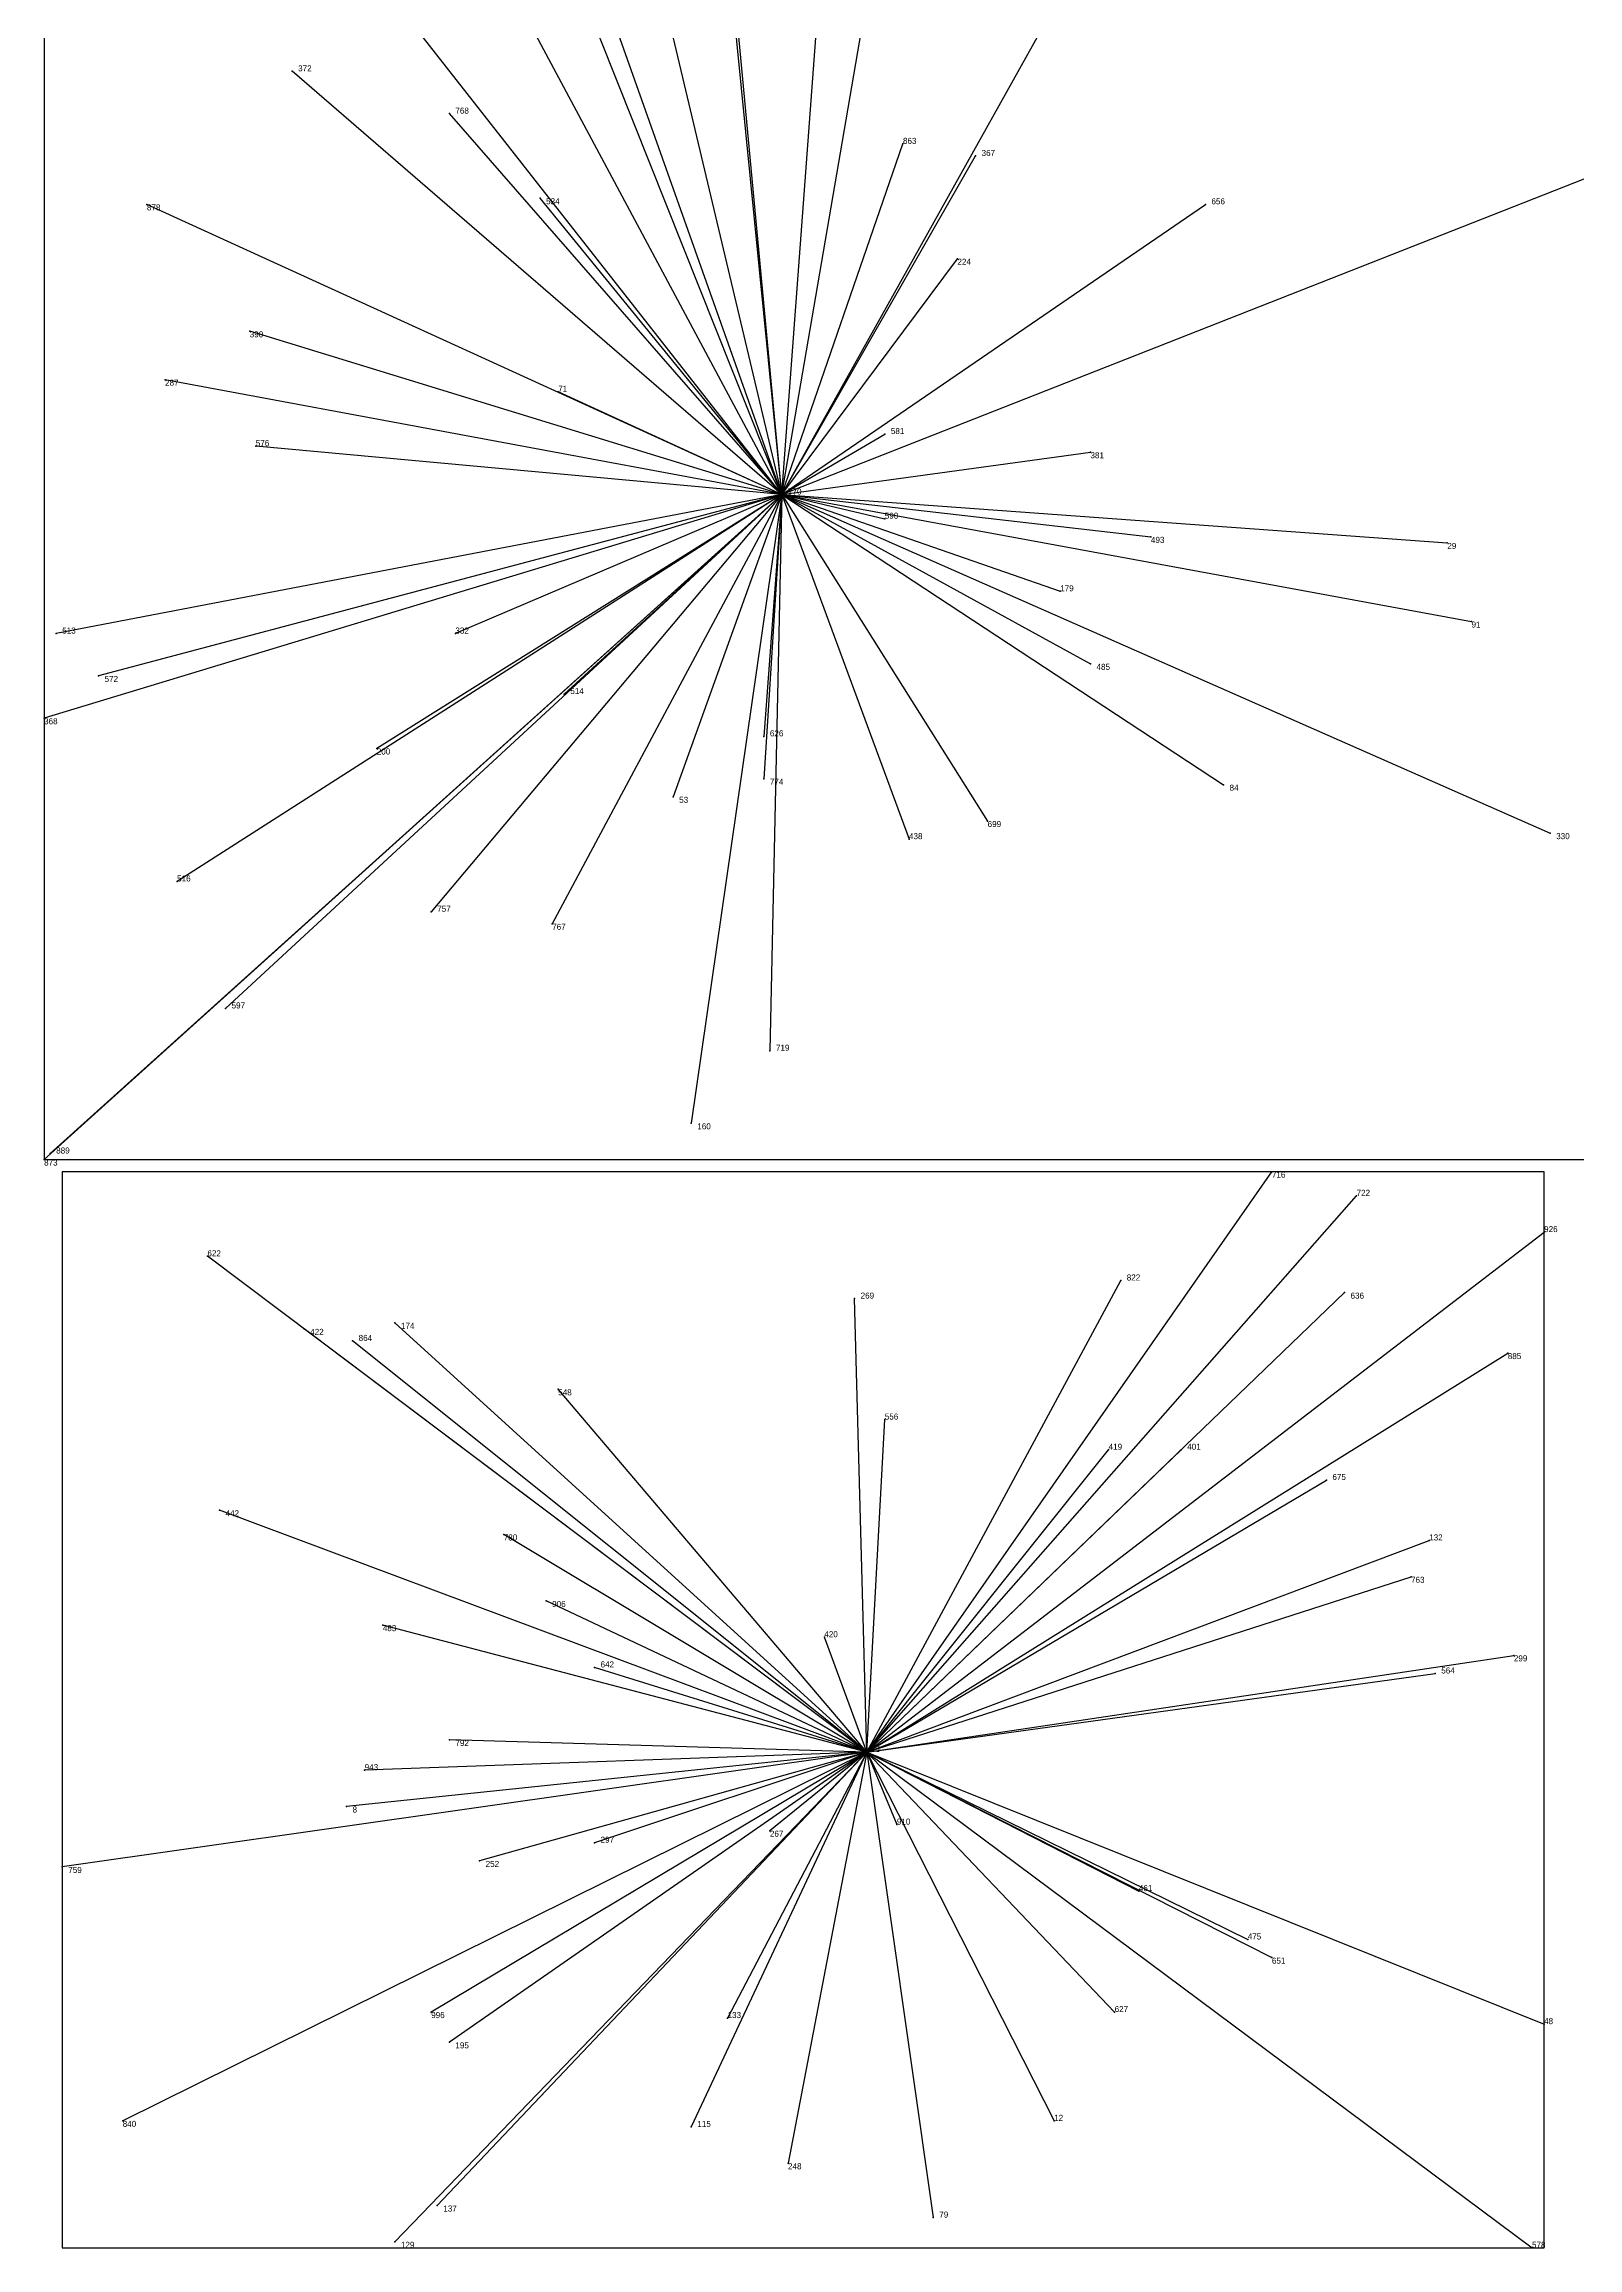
# Model space of a CAD drawing. Extents: x 0 to 1, y 0 to 1.
# Drawn here: x 0.001 to 0.2546, y 0.001 to 0.3655 of the extents above; entities that cross this region are included whole.
import ezdxf

# ---------------------------------------------------------------- set-up
doc = ezdxf.new("R2010")
doc.units = 0
for name, color, linetype in [('Clients', 3, 'CONTINUOUS'), ('Facilities', 3, 'CONTINUOUS'), ('Facilities_lines', 3, 'CONTINUOUS'), ('Min_max_boxes', 1, 'CONTINUOUS'), ('Normals', 1, 'CONTINUOUS'), ('Source_points', 5, 'CONTINUOUS'), ('Text', 3, 'CONTINUOUS')]:
    doc.layers.add(name, color=color, linetype=linetype)

msp = doc.modelspace()

# ---------------------------------------------------------------- linework, layer by layer
at = {"layer": 'Clients', "color": 5}
for p in [(0.042, 0.361), (0.068, 0.354), (0.143, 0.349), (0.155, 0.347), (0.083, 0.34), (0.018, 0.339), (0.193, 0.339), (0.152, 0.33), (0.035, 0.318), (0.021, 0.31), (0.086, 0.308), (0.036, 0.299), (0.14, 0.301), (0.174, 0.298), (0.14, 0.287), (0.184, 0.284), (0.233, 0.283), (0.169, 0.275), (0.237, 0.27), (0.003, 0.268), (0.069, 0.268), (0.174, 0.263), (0.01, 0.261), (0.087, 0.258), (0.001, 0.254), (0.056, 0.249), (0.12, 0.251), (0.105, 0.241), (0.12, 0.244), (0.196, 0.243), (0.157, 0.237), (0.144, 0.234), (0.25, 0.235), (0.023, 0.227), (0.065, 0.222), (0.085, 0.22), (0.031, 0.206), (0.121, 0.199), (0.108, 0.187), (0.001, 0.181), (0.002, 0.182), (0.204, 0.179), (0.218, 0.175), (0.249, 0.169), (0.028, 0.165), (0.179, 0.161), (0.135, 0.158), (0.216, 0.159), (0.059, 0.154), (0.044, 0.153), (0.052, 0.151), (0.243, 0.149), (0.086, 0.143), (0.14, 0.138), (0.177, 0.133), (0.189, 0.133), (0.213, 0.128), (0.03, 0.123), (0.077, 0.119), (0.23, 0.118), (0.227, 0.112), (0.084, 0.108), (0.057, 0.104), (0.13, 0.102), (0.244, 0.099), (0.092, 0.097), (0.231, 0.096), (0.068, 0.085), (0.054, 0.08), (0.051, 0.074), (0.121, 0.07), (0.142, 0.071), (0.092, 0.068), (0.004, 0.064), (0.073, 0.065), (0.182, 0.06), (0.2, 0.052), (0.204, 0.049), (0.065, 0.04), (0.114, 0.039), (0.178, 0.04), (0.249, 0.038), (0.068, 0.035), (0.014, 0.022), (0.168, 0.022), (0.108, 0.021), (0.124, 0.015), (0.066, 0.008), (0.148, 0.006), (0.059, 0.002), (0.247, 0.001)]:
    msp.add_point(p, dxfattribs=at)
at = {"layer": 'Facilities', "color": 3}
for p in [(0.123, 0.291), (0.137, 0.083)]:
    msp.add_point(p, dxfattribs=at)
at = {"layer": 'Facilities_lines', "color": 3}
for p, q in [((0.123, 0.291), (0.109, 0.432)), ((0.123, 0.291), (0.09, 0.43)), ((0.123, 0.291), (0.07, 0.424)), ((0.123, 0.291), (0.132, 0.413)), ((0.123, 0.291), (0.032, 0.407)), ((0.123, 0.291), (0.112, 0.408)), ((0.123, 0.291), (0.085, 0.398)), ((0.123, 0.291), (0.141, 0.396)), ((0.123, 0.291), (0.077, 0.377)), ((0.123, 0.291), (0.171, 0.377)), ((0.123, 0.291), (0.042, 0.361)), ((0.123, 0.291), (0.068, 0.354)), ((0.123, 0.291), (0.283, 0.354)), ((0.123, 0.291), (0.143, 0.349)), ((0.123, 0.291), (0.155, 0.347)), ((0.123, 0.291), (0.083, 0.34)), ((0.123, 0.291), (0.018, 0.339)), ((0.123, 0.291), (0.193, 0.339)), ((0.123, 0.291), (0.152, 0.33)), ((0.123, 0.291), (0.035, 0.318)), ((0.123, 0.291), (0.021, 0.31)), ((0.123, 0.291), (0.086, 0.308)), ((0.123, 0.291), (0.036, 0.299)), ((0.123, 0.291), (0.14, 0.301)), ((0.123, 0.291), (0.174, 0.298)), ((0.123, 0.291), (0.001, 0.254)), ((0.123, 0.291), (0.001, 0.181)), ((0.123, 0.291), (0.002, 0.182)), ((0.123, 0.291), (0.003, 0.268)), ((0.123, 0.291), (0.01, 0.261)), ((0.123, 0.291), (0.023, 0.227)), ((0.123, 0.291), (0.031, 0.206)), ((0.123, 0.291), (0.056, 0.249)), ((0.123, 0.291), (0.065, 0.222)), ((0.123, 0.291), (0.069, 0.268)), ((0.123, 0.291), (0.085, 0.22)), ((0.123, 0.291), (0.087, 0.258)), ((0.123, 0.291), (0.105, 0.241)), ((0.123, 0.291), (0.108, 0.187)), ((0.123, 0.291), (0.12, 0.251)), ((0.123, 0.291), (0.12, 0.244)), ((0.123, 0.291), (0.121, 0.199)), ((0.123, 0.291), (0.196, 0.243)), ((0.123, 0.291), (0.237, 0.27)), ((0.123, 0.291), (0.169, 0.275)), ((0.123, 0.291), (0.25, 0.235)), ((0.123, 0.291), (0.233, 0.283)), ((0.123, 0.291), (0.144, 0.234)), ((0.123, 0.291), (0.174, 0.263)), ((0.123, 0.291), (0.184, 0.284)), ((0.123, 0.291), (0.14, 0.287)), ((0.123, 0.291), (0.157, 0.237)), ((0.137, 0.083), (0.204, 0.179)), ((0.137, 0.083), (0.218, 0.175)), ((0.137, 0.083), (0.249, 0.169)), ((0.137, 0.083), (0.028, 0.165)), ((0.137, 0.083), (0.179, 0.161)), ((0.137, 0.083), (0.135, 0.158)), ((0.137, 0.083), (0.216, 0.159)), ((0.137, 0.083), (0.059, 0.154)), ((0.137, 0.083), (0.044, 0.153)), ((0.137, 0.083), (0.052, 0.151)), ((0.137, 0.083), (0.243, 0.149)), ((0.137, 0.083), (0.086, 0.143)), ((0.137, 0.083), (0.14, 0.138)), ((0.137, 0.083), (0.189, 0.133)), ((0.137, 0.083), (0.177, 0.133)), ((0.137, 0.083), (0.213, 0.128)), ((0.137, 0.083), (0.03, 0.123)), ((0.137, 0.083), (0.077, 0.119)), ((0.137, 0.083), (0.23, 0.118)), ((0.137, 0.083), (0.227, 0.112)), ((0.137, 0.083), (0.084, 0.108)), ((0.137, 0.083), (0.057, 0.104)), ((0.137, 0.083), (0.13, 0.102)), ((0.137, 0.083), (0.244, 0.099)), ((0.137, 0.083), (0.092, 0.097)), ((0.137, 0.083), (0.231, 0.096)), ((0.137, 0.083), (0.068, 0.085)), ((0.137, 0.083), (0.004, 0.064)), ((0.137, 0.083), (0.014, 0.022)), ((0.137, 0.083), (0.051, 0.074)), ((0.137, 0.083), (0.054, 0.08)), ((0.137, 0.083), (0.059, 0.002)), ((0.137, 0.083), (0.065, 0.04)), ((0.137, 0.083), (0.066, 0.008)), ((0.137, 0.083), (0.068, 0.035)), ((0.137, 0.083), (0.073, 0.065)), ((0.137, 0.083), (0.092, 0.068)), ((0.137, 0.083), (0.108, 0.021)), ((0.137, 0.083), (0.114, 0.039)), ((0.137, 0.083), (0.121, 0.07)), ((0.137, 0.083), (0.124, 0.015)), ((0.137, 0.083), (0.249, 0.038)), ((0.137, 0.083), (0.168, 0.022)), ((0.137, 0.083), (0.148, 0.006)), ((0.137, 0.083), (0.182, 0.06)), ((0.137, 0.083), (0.2, 0.052)), ((0.137, 0.083), (0.247, 0.001)), ((0.137, 0.083), (0.178, 0.04)), ((0.137, 0.083), (0.204, 0.049)), ((0.137, 0.083), (0.142, 0.071))]:
    msp.add_line(p, q, dxfattribs=at)
at = {"layer": 'Min_max_boxes', "color": 1}
for p, q in [((0.001, 0.432), (0.001, 0.181)), ((0.001, 0.432), (0.001, 0.181)), ((0.001, 0.181), (0.283, 0.181)), ((0.001, 0.181), (0.283, 0.181)), ((0.001, 0.181), (0.001, 0.181)), ((0.249, 0.179), (0.004, 0.179)), ((0.004, 0.179), (0.004, 0.001)), ((0.249, 0.179), (0.004, 0.179)), ((0.004, 0.179), (0.004, 0.001)), ((0.004, 0.179), (0.004, 0.179)), ((0.249, 0.001), (0.249, 0.179)), ((0.249, 0.001), (0.249, 0.179)), ((0.249, 0.179), (0.249, 0.179)), ((0.004, 0.001), (0.249, 0.001)), ((0.004, 0.001), (0.249, 0.001)), ((0.004, 0.001), (0.004, 0.001)), ((0.249, 0.001), (0.249, 0.001))]:
    msp.add_line(p, q, dxfattribs=at)
at = {"layer": 'Normals', "color": 1}
for p, q in [((0.042, 0.361), (0.042, 0.361, 0.1)), ((0.068, 0.354), (0.068, 0.354, 0.1)), ((0.143, 0.349), (0.143, 0.349, 0.1)), ((0.155, 0.347), (0.155, 0.347, 0.1)), ((0.083, 0.34), (0.083, 0.34, 0.1)), ((0.018, 0.339), (0.018, 0.339, 0.1)), ((0.193, 0.339), (0.193, 0.339, 0.1)), ((0.152, 0.33), (0.152, 0.33, 0.1)), ((0.035, 0.318), (0.035, 0.318, 0.1)), ((0.021, 0.31), (0.021, 0.31, 0.1)), ((0.086, 0.308), (0.086, 0.308, 0.1)), ((0.036, 0.299), (0.036, 0.299, 0.1)), ((0.14, 0.301), (0.14, 0.301, 0.1)), ((0.174, 0.298), (0.174, 0.298, 0.1)), ((0.123, 0.291), (0.123, 0.291, 0.1)), ((0.14, 0.287), (0.14, 0.287, 0.1)), ((0.184, 0.284), (0.184, 0.284, 0.1)), ((0.233, 0.283), (0.233, 0.283, 0.1)), ((0.169, 0.275), (0.169, 0.275, 0.1)), ((0.237, 0.27), (0.237, 0.27, 0.1)), ((0.003, 0.268), (0.003, 0.268, 0.1)), ((0.069, 0.268), (0.069, 0.268, 0.1)), ((0.174, 0.263), (0.174, 0.263, 0.1)), ((0.01, 0.261), (0.01, 0.261, 0.1)), ((0.087, 0.258), (0.087, 0.258, 0.1)), ((0.001, 0.254), (0.001, 0.254, 0.1)), ((0.056, 0.249), (0.056, 0.249, 0.1)), ((0.12, 0.251), (0.12, 0.251, 0.1)), ((0.105, 0.241), (0.105, 0.241, 0.1)), ((0.12, 0.244), (0.12, 0.244, 0.1)), ((0.196, 0.243), (0.196, 0.243, 0.1)), ((0.157, 0.237), (0.157, 0.237, 0.1)), ((0.144, 0.234), (0.144, 0.234, 0.1)), ((0.25, 0.235), (0.25, 0.235, 0.1)), ((0.023, 0.227), (0.023, 0.227, 0.1)), ((0.065, 0.222), (0.065, 0.222, 0.1)), ((0.085, 0.22), (0.085, 0.22, 0.1)), ((0.031, 0.206), (0.031, 0.206, 0.1)), ((0.121, 0.199), (0.121, 0.199, 0.1)), ((0.108, 0.187), (0.108, 0.187, 0.1)), ((0.001, 0.181), (0.001, 0.181, 0.1)), ((0.002, 0.182), (0.002, 0.182, 0.1)), ((0.204, 0.179), (0.204, 0.179, 0.1)), ((0.218, 0.175), (0.218, 0.175, 0.1)), ((0.249, 0.169), (0.249, 0.169, 0.1)), ((0.028, 0.165), (0.028, 0.165, 0.1)), ((0.179, 0.161), (0.179, 0.161, 0.1)), ((0.135, 0.158), (0.135, 0.158, 0.1)), ((0.216, 0.159), (0.216, 0.159, 0.1)), ((0.059, 0.154), (0.059, 0.154, 0.1)), ((0.044, 0.153), (0.044, 0.153, 0.1)), ((0.052, 0.151), (0.052, 0.151, 0.1)), ((0.243, 0.149), (0.243, 0.149, 0.1)), ((0.086, 0.143), (0.086, 0.143, 0.1)), ((0.14, 0.138), (0.14, 0.138, 0.1)), ((0.177, 0.133), (0.177, 0.133, 0.1)), ((0.189, 0.133), (0.189, 0.133, 0.1)), ((0.213, 0.128), (0.213, 0.128, 0.1)), ((0.03, 0.123), (0.03, 0.123, 0.1)), ((0.077, 0.119), (0.077, 0.119, 0.1)), ((0.23, 0.118), (0.23, 0.118, 0.1)), ((0.227, 0.112), (0.227, 0.112, 0.1)), ((0.084, 0.108), (0.084, 0.108, 0.1)), ((0.057, 0.104), (0.057, 0.104, 0.1)), ((0.13, 0.102), (0.13, 0.102, 0.1)), ((0.244, 0.099), (0.244, 0.099, 0.1)), ((0.092, 0.097), (0.092, 0.097, 0.1)), ((0.231, 0.096), (0.231, 0.096, 0.1)), ((0.068, 0.085), (0.068, 0.085, 0.1)), ((0.137, 0.083), (0.137, 0.083, 0.1)), ((0.054, 0.08), (0.054, 0.08, 0.1)), ((0.051, 0.074), (0.051, 0.074, 0.1)), ((0.121, 0.07), (0.121, 0.07, 0.1)), ((0.142, 0.071), (0.142, 0.071, 0.1)), ((0.092, 0.068), (0.092, 0.068, 0.1)), ((0.004, 0.064), (0.004, 0.064, 0.1)), ((0.073, 0.065), (0.073, 0.065, 0.1)), ((0.182, 0.06), (0.182, 0.06, 0.1)), ((0.2, 0.052), (0.2, 0.052, 0.1)), ((0.204, 0.049), (0.204, 0.049, 0.1)), ((0.065, 0.04), (0.065, 0.04, 0.1)), ((0.114, 0.039), (0.114, 0.039, 0.1)), ((0.178, 0.04), (0.178, 0.04, 0.1)), ((0.249, 0.038), (0.249, 0.038, 0.1)), ((0.068, 0.035), (0.068, 0.035, 0.1)), ((0.014, 0.022), (0.014, 0.022, 0.1)), ((0.168, 0.022), (0.168, 0.022, 0.1)), ((0.108, 0.021), (0.108, 0.021, 0.1)), ((0.124, 0.015), (0.124, 0.015, 0.1)), ((0.066, 0.008), (0.066, 0.008, 0.1)), ((0.148, 0.006), (0.148, 0.006, 0.1)), ((0.059, 0.002), (0.059, 0.002, 0.1)), ((0.247, 0.001), (0.247, 0.001, 0.1))]:
    msp.add_line(p, q, dxfattribs=at)
at = {"layer": 'Source_points', "color": 5}
for p in [(0.042, 0.361), (0.068, 0.354), (0.143, 0.349), (0.155, 0.347), (0.083, 0.34), (0.018, 0.339), (0.193, 0.339), (0.152, 0.33), (0.035, 0.318), (0.021, 0.31), (0.086, 0.308), (0.036, 0.299), (0.14, 0.301), (0.174, 0.298), (0.123, 0.291), (0.14, 0.287), (0.184, 0.284), (0.233, 0.283), (0.169, 0.275), (0.237, 0.27), (0.003, 0.268), (0.069, 0.268), (0.174, 0.263), (0.01, 0.261), (0.087, 0.258), (0.001, 0.254), (0.056, 0.249), (0.12, 0.251), (0.105, 0.241), (0.12, 0.244), (0.196, 0.243), (0.157, 0.237), (0.144, 0.234), (0.25, 0.235), (0.023, 0.227), (0.065, 0.222), (0.085, 0.22), (0.031, 0.206), (0.121, 0.199), (0.108, 0.187), (0.001, 0.181), (0.002, 0.182), (0.204, 0.179), (0.218, 0.175), (0.249, 0.169), (0.028, 0.165), (0.179, 0.161), (0.135, 0.158), (0.216, 0.159), (0.059, 0.154), (0.044, 0.153), (0.052, 0.151), (0.243, 0.149), (0.086, 0.143), (0.14, 0.138), (0.177, 0.133), (0.189, 0.133), (0.213, 0.128), (0.03, 0.123), (0.077, 0.119), (0.23, 0.118), (0.227, 0.112), (0.084, 0.108), (0.057, 0.104), (0.13, 0.102), (0.244, 0.099), (0.092, 0.097), (0.231, 0.096), (0.068, 0.085), (0.137, 0.083), (0.054, 0.08), (0.051, 0.074), (0.121, 0.07), (0.142, 0.071), (0.092, 0.068), (0.004, 0.064), (0.073, 0.065), (0.182, 0.06), (0.2, 0.052), (0.204, 0.049), (0.065, 0.04), (0.114, 0.039), (0.178, 0.04), (0.249, 0.038), (0.068, 0.035), (0.014, 0.022), (0.168, 0.022), (0.108, 0.021), (0.124, 0.015), (0.066, 0.008), (0.148, 0.006), (0.059, 0.002), (0.247, 0.001)]:
    msp.add_point(p, dxfattribs=at)

# ---------------------------------------------------------------- texts
at = {"layer": 'Text', "color": 3}
for s, p in [('372', (0.043, 0.361)), ('768', (0.069, 0.354)), ('863', (0.143, 0.349)), ('367', (0.156, 0.347)), ('878', (0.018, 0.338)), ('534', (0.084, 0.339)), ('656', (0.194, 0.339)), ('224', (0.152, 0.329)), ('390', (0.035, 0.317)), ('287', (0.021, 0.309)), ('71', (0.086, 0.308)), ('576', (0.036, 0.299)), ('581', (0.141, 0.301)), ('381', (0.174, 0.297)), ('770', (0.124, 0.291)), ('590', (0.14, 0.287)), ('493', (0.184, 0.283)), ('29', (0.233, 0.282)), ('179', (0.169, 0.275)), ('91', (0.237, 0.269)), ('513', (0.004, 0.268)), ('332', (0.069, 0.268)), ('485', (0.175, 0.262)), ('572', (0.011, 0.26)), ('514', (0.088, 0.258)), ('368', (0.001, 0.253)), ('626', (0.121, 0.251)), ('200', (0.056, 0.248)), ('53', (0.106, 0.24)), ('774', (0.121, 0.243)), ('84', (0.197, 0.242)), ('699', (0.157, 0.236)), ('438', (0.144, 0.234)), ('330', (0.251, 0.234)), ('516', (0.023, 0.227)), ('757', (0.066, 0.222)), ('767', (0.085, 0.219)), ('597', (0.032, 0.206)), ('719', (0.122, 0.199)), ('160', (0.109, 0.186)), ('889', (0.003, 0.182)), ('873', (0.001, 0.18)), ('716', (0.204, 0.178)), ('722', (0.218, 0.175)), ('926', (0.249, 0.169)), ('622', (0.028, 0.165)), ('822', (0.18, 0.161)), ('269', (0.136, 0.158)), ('636', (0.217, 0.158)), ('174', (0.06, 0.153)), ('422', (0.045, 0.152)), ('864', (0.053, 0.151)), ('885', (0.243, 0.148)), ('548', (0.086, 0.142)), ('556', (0.14, 0.138)), ('419', (0.177, 0.133)), ('401', (0.19, 0.133)), ('675', (0.214, 0.128)), ('442', (0.031, 0.122)), ('780', (0.077, 0.118)), ('132', (0.23, 0.118)), ('763', (0.227, 0.111)), ('906', (0.085, 0.107)), ('483', (0.057, 0.103)), ('420', (0.13, 0.102)), ('299', (0.244, 0.098)), ('642', (0.093, 0.097)), ('564', (0.232, 0.096)), ('792', (0.069, 0.084)), ('473', (0.137, 0.083)), ('943', (0.054, 0.08)), ('8', (0.052, 0.073)), ('267', (0.121, 0.069)), ('910', (0.142, 0.071)), ('297', (0.093, 0.068)), ('759', (0.005, 0.063)), ('252', (0.074, 0.064)), ('461', (0.182, 0.06)), ('475', (0.2, 0.052)), ('651', (0.204, 0.048)), ('627', (0.178, 0.04)), ('996', (0.065, 0.039)), ('133', (0.114, 0.039)), ('48', (0.249, 0.038)), ('195', (0.069, 0.034)), ('840', (0.014, 0.021)), ('115', (0.109, 0.021)), ('12', (0.168, 0.022)), ('248', (0.124, 0.014)), ('137', (0.067, 0.007)), ('79', (0.149, 0.006)), ('129', (0.06, 0.001)), ('578', (0.247, 0.001))]:
    msp.add_text(s, height=0.001, dxfattribs=at).set_placement(p)

doc.saveas('drawing.dxf')
